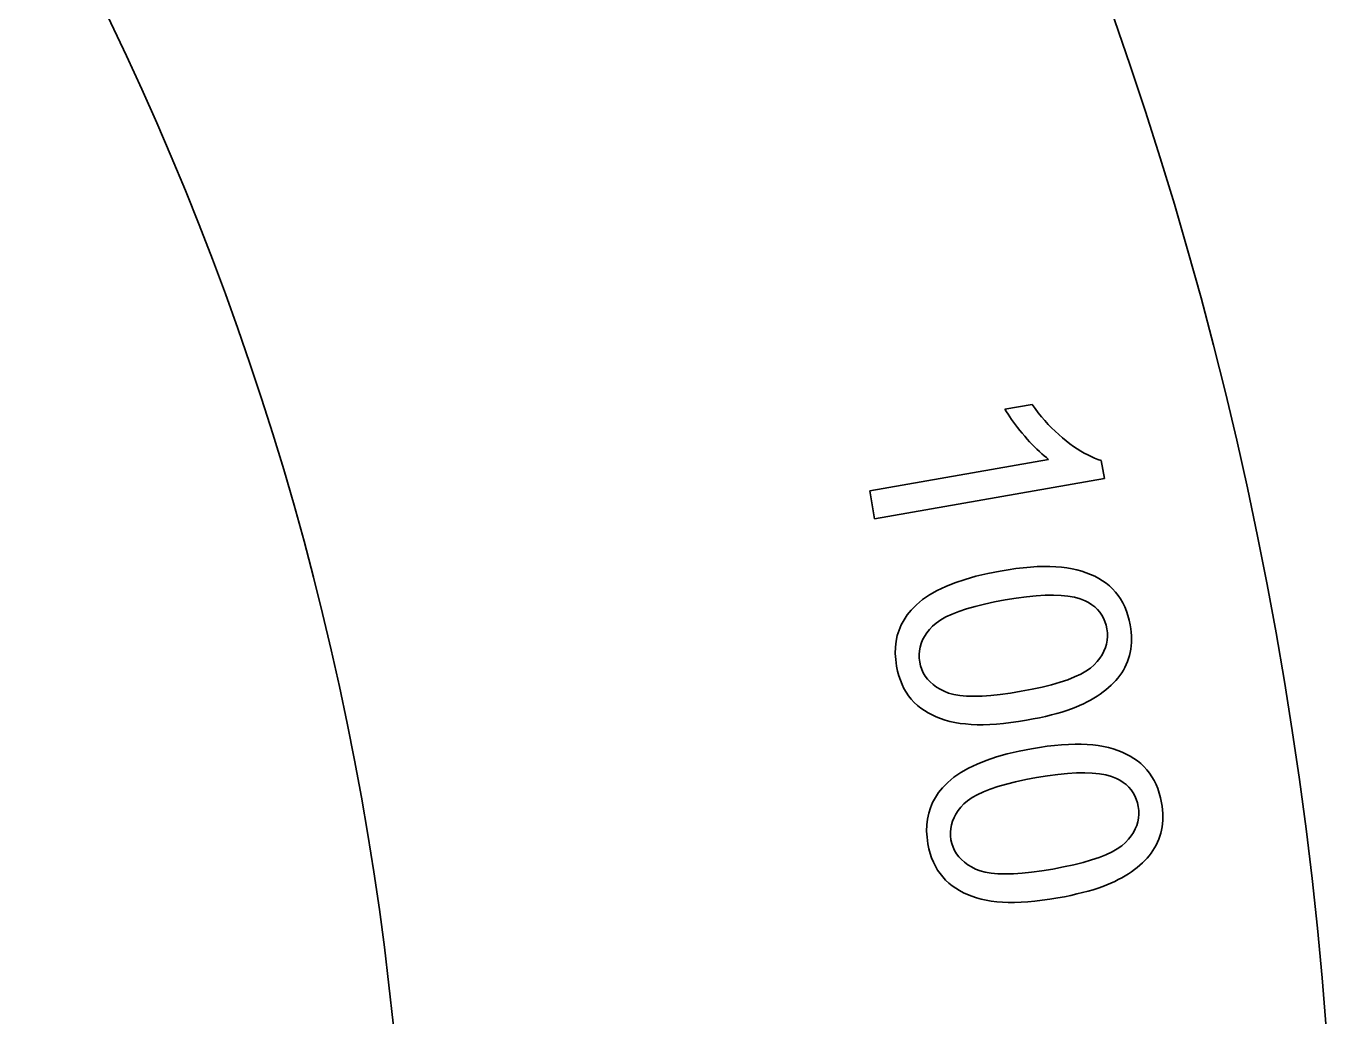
# Model space of a CAD drawing. Extents: x 0 to 297, y 0 to 210.
# Drawn here: x 251.29 to 265.4, y 101.89 to 112.55 of the extents above; entities that cross this region are included whole.
import ezdxf

# ---------------------------------------------------------------- set-up
doc = ezdxf.new("R2010")
doc.units = 0

msp = doc.modelspace()

# ---------------------------------------------------------------- linework, layer by layer
at = {"color": 7, "lineweight": 35, "ltscale": 0.007418}
msp.add_line((261.818, 108.431), (262.111, 108.483), dxfattribs=at)
at = {"color": 7, "lineweight": 35, "ltscale": 0.000776979}
msp.add_line((261.834, 108.404), (261.818, 108.431), dxfattribs=at)
at = {"color": 7, "lineweight": 35, "ltscale": 0.001415}
msp.add_line((262.111, 108.483), (262.144, 108.437), dxfattribs=at)
at = {"color": 7, "lineweight": 35, "ltscale": 0.001396}
msp.add_line((262.144, 108.437), (262.178, 108.392), dxfattribs=at)
at = {"color": 7, "lineweight": 35, "ltscale": 0.000803707}
msp.add_line((261.852, 108.377), (261.834, 108.404), dxfattribs=at)
at = {"color": 7, "lineweight": 35, "ltscale": 0.000830649}
msp.add_line((261.87, 108.349), (261.852, 108.377), dxfattribs=at)
at = {"color": 7, "lineweight": 35, "ltscale": 0.000857814}
msp.add_line((261.889, 108.321), (261.87, 108.349), dxfattribs=at)
at = {"color": 7, "lineweight": 35, "ltscale": 0.000885505}
msp.add_line((261.91, 108.292), (261.889, 108.321), dxfattribs=at)
at = {"color": 7, "lineweight": 35, "ltscale": 0.000914162}
msp.add_line((261.932, 108.263), (261.91, 108.292), dxfattribs=at)
at = {"color": 7, "lineweight": 35, "ltscale": 0.00138}
msp.add_line((262.178, 108.392), (262.213, 108.35), dxfattribs=at)
at = {"color": 7, "lineweight": 35, "ltscale": 0.001364}
msp.add_line((262.213, 108.35), (262.248, 108.308), dxfattribs=at)
at = {"color": 7, "lineweight": 35, "ltscale": 0.00135}
msp.add_line((262.248, 108.308), (262.284, 108.268), dxfattribs=at)
at = {"color": 7, "lineweight": 35, "ltscale": 0.001337}
msp.add_line((262.284, 108.268), (262.321, 108.23), dxfattribs=at)
at = {"color": 7, "lineweight": 35, "ltscale": 0.000942451}
msp.add_line((261.955, 108.233), (261.932, 108.263), dxfattribs=at)
at = {"color": 7, "lineweight": 35, "ltscale": 0.000971146}
msp.add_line((261.979, 108.203), (261.955, 108.233), dxfattribs=at)
at = {"color": 7, "lineweight": 35, "ltscale": 0.000999405}
msp.add_line((262.004, 108.172), (261.979, 108.203), dxfattribs=at)
at = {"color": 7, "lineweight": 35, "ltscale": 0.001029}
for p, q in [((262.031, 108.14), (262.004, 108.172)), ((262.058, 108.109), (262.031, 108.14))]:
    msp.add_line(p, q, dxfattribs=at)
at = {"color": 7, "lineweight": 35, "ltscale": 0.001325}
for p, q in [((262.321, 108.23), (262.359, 108.193)), ((262.594, 106.701), (262.646, 106.687))]:
    msp.add_line(p, q, dxfattribs=at)
at = {"color": 7, "lineweight": 35, "ltscale": 0.001314}
for p, q in [((262.359, 108.193), (262.398, 108.157)), ((261.079, 106.128), (261.04, 106.094)), ((261.417, 104.216), (261.377, 104.181))]:
    msp.add_line(p, q, dxfattribs=at)
at = {"color": 7, "lineweight": 35, "ltscale": 0.001304}
msp.add_line((262.398, 108.157), (262.437, 108.123), dxfattribs=at)
at = {"color": 7, "lineweight": 35, "ltscale": 0.001296}
msp.add_line((262.437, 108.123), (262.478, 108.09), dxfattribs=at)
at = {"color": 7, "lineweight": 35, "ltscale": 0.000999295}
msp.add_line((262.084, 108.08), (262.058, 108.109), dxfattribs=at)
at = {"color": 7, "lineweight": 35, "ltscale": 0.000969762}
msp.add_line((262.111, 108.051), (262.084, 108.08), dxfattribs=at)
at = {"color": 7, "lineweight": 35, "ltscale": 0.000941625}
msp.add_line((262.137, 108.024), (262.111, 108.051), dxfattribs=at)
at = {"color": 7, "lineweight": 35, "ltscale": 0.000912689}
msp.add_line((262.163, 107.999), (262.137, 108.024), dxfattribs=at)
at = {"color": 7, "lineweight": 35, "ltscale": 0.000884864}
msp.add_line((262.189, 107.974), (262.163, 107.999), dxfattribs=at)
at = {"color": 7, "lineweight": 35, "ltscale": 0.00127}
msp.add_line((262.478, 108.09), (262.518, 108.059), dxfattribs=at)
at = {"color": 7, "lineweight": 35, "ltscale": 0.001225}
msp.add_line((262.518, 108.059), (262.558, 108.031), dxfattribs=at)
at = {"color": 7, "lineweight": 35, "ltscale": 0.001181}
msp.add_line((262.558, 108.031), (262.597, 108.004), dxfattribs=at)
at = {"color": 7, "lineweight": 35, "ltscale": 0.00114}
msp.add_line((262.597, 108.004), (262.635, 107.98), dxfattribs=at)
at = {"color": 7, "lineweight": 35, "ltscale": 0.0489}
msp.add_line((260.363, 107.551), (262.289, 107.891), dxfattribs=at)
at = {"color": 7, "lineweight": 35, "ltscale": 0.000857509}
msp.add_line((262.214, 107.951), (262.189, 107.974), dxfattribs=at)
at = {"color": 7, "lineweight": 35, "ltscale": 0.00083009}
msp.add_line((262.24, 107.93), (262.214, 107.951), dxfattribs=at)
at = {"color": 7, "lineweight": 35, "ltscale": 0.000804514}
msp.add_line((262.265, 107.91), (262.24, 107.93), dxfattribs=at)
at = {"color": 7, "lineweight": 35, "ltscale": 0.000778176}
msp.add_line((262.289, 107.891), (262.265, 107.91), dxfattribs=at)
at = {"color": 7, "lineweight": 35, "ltscale": 0.001099}
msp.add_line((262.635, 107.98), (262.673, 107.958), dxfattribs=at)
at = {"color": 7, "lineweight": 35, "ltscale": 0.001059}
msp.add_line((262.673, 107.958), (262.711, 107.938), dxfattribs=at)
at = {"color": 7, "lineweight": 35, "ltscale": 0.001022}
for p, q in [((262.711, 107.938), (262.747, 107.92)), ((262.9, 105.864), (262.912, 105.903)), ((263.237, 103.951), (263.249, 103.99))]:
    msp.add_line(p, q, dxfattribs=at)
at = {"color": 7, "lineweight": 35, "ltscale": 0.00098456}
msp.add_line((262.747, 107.92), (262.784, 107.904), dxfattribs=at)
at = {"color": 7, "lineweight": 35, "ltscale": 0.000950886}
msp.add_line((262.784, 107.904), (262.819, 107.891), dxfattribs=at)
at = {"color": 7, "lineweight": 35, "ltscale": 0.000918418}
msp.add_line((262.819, 107.891), (262.854, 107.879), dxfattribs=at)
at = {"color": 7, "lineweight": 35, "ltscale": 0.004945}
msp.add_line((262.854, 107.879), (262.889, 107.685), dxfattribs=at)
at = {"color": 7, "lineweight": 35, "ltscale": 0.062756}
msp.add_line((262.889, 107.685), (260.416, 107.249), dxfattribs=at)
at = {"color": 7, "lineweight": 35, "ltscale": 0.007674}
msp.add_line((260.416, 107.249), (260.363, 107.551), dxfattribs=at)
at = {"color": 7, "lineweight": 35, "ltscale": 0.002088}
for p, q in [((261.853, 106.703), (261.936, 106.715)), ((262.19, 104.79), (262.273, 104.802))]:
    msp.add_line(p, q, dxfattribs=at)
at = {"color": 7, "lineweight": 35, "ltscale": 0.002004}
for p, q in [((261.936, 106.715), (262.015, 106.724)), ((262.273, 104.802), (262.353, 104.811))]:
    msp.add_line(p, q, dxfattribs=at)
at = {"color": 7, "lineweight": 35, "ltscale": 0.001921}
for p, q in [((262.015, 106.724), (262.092, 106.731)), ((262.353, 104.811), (262.429, 104.818))]:
    msp.add_line(p, q, dxfattribs=at)
at = {"color": 7, "lineweight": 35, "ltscale": 0.001839}
msp.add_line((262.092, 106.731), (262.165, 106.736), dxfattribs=at)
at = {"color": 7, "lineweight": 35, "ltscale": 0.001759}
for p, q in [((262.165, 106.736), (262.236, 106.738)), ((262.502, 104.823), (262.573, 104.825))]:
    msp.add_line(p, q, dxfattribs=at)
at = {"color": 7, "lineweight": 35, "ltscale": 0.001681}
for p, q in [((262.236, 106.738), (262.303, 106.738)), ((262.573, 104.825), (262.64, 104.825))]:
    msp.add_line(p, q, dxfattribs=at)
at = {"color": 7, "lineweight": 35, "ltscale": 0.001604}
msp.add_line((262.303, 106.738), (262.367, 106.735), dxfattribs=at)
at = {"color": 7, "lineweight": 35, "ltscale": 0.001532}
msp.add_line((262.367, 106.735), (262.428, 106.73), dxfattribs=at)
at = {"color": 7, "lineweight": 35, "ltscale": 0.001461}
for p, q in [((262.428, 106.73), (262.486, 106.723)), ((262.691, 105.61), (262.739, 105.643)), ((262.765, 104.817), (262.823, 104.81)), ((263.028, 103.697), (263.076, 103.731))]:
    msp.add_line(p, q, dxfattribs=at)
at = {"color": 7, "lineweight": 35, "ltscale": 0.001404}
for p, q in [((262.486, 106.723), (262.541, 106.713)), ((261.335, 105.049), (261.28, 105.058)), ((261.672, 103.136), (261.617, 103.145))]:
    msp.add_line(p, q, dxfattribs=at)
at = {"color": 7, "lineweight": 35, "ltscale": 0.001363}
for p, q in [((262.541, 106.713), (262.594, 106.701)), ((262.879, 104.8), (262.932, 104.788))]:
    msp.add_line(p, q, dxfattribs=at)
at = {"color": 7, "lineweight": 35, "ltscale": 0.002868}
for p, q in [((261.281, 106.563), (261.39, 106.599)), ((261.618, 104.65), (261.727, 104.687))]:
    msp.add_line(p, q, dxfattribs=at)
at = {"color": 7, "lineweight": 35, "ltscale": 0.003047}
for p, q in [((261.39, 106.599), (261.507, 106.633)), ((261.727, 104.687), (261.844, 104.72))]:
    msp.add_line(p, q, dxfattribs=at)
at = {"color": 7, "lineweight": 35, "ltscale": 0.003232}
for p, q in [((261.507, 106.633), (261.633, 106.662)), ((261.844, 104.72), (261.97, 104.75))]:
    msp.add_line(p, q, dxfattribs=at)
at = {"color": 7, "lineweight": 35, "ltscale": 0.003424}
for p, q in [((261.633, 106.662), (261.767, 106.689)), ((261.97, 104.75), (262.104, 104.776))]:
    msp.add_line(p, q, dxfattribs=at)
at = {"color": 7, "lineweight": 35, "ltscale": 0.002174}
for p, q in [((261.767, 106.689), (261.853, 106.703)), ((261.485, 105.34), (261.572, 105.343)), ((262.104, 104.776), (262.19, 104.79)), ((261.823, 103.428), (261.91, 103.43))]:
    msp.add_line(p, q, dxfattribs=at)
at = {"color": 7, "lineweight": 35, "ltscale": 0.001288}
for p, q in [((262.646, 106.687), (262.694, 106.671)), ((262.983, 104.774), (263.032, 104.758))]:
    msp.add_line(p, q, dxfattribs=at)
at = {"color": 7, "lineweight": 35, "ltscale": 0.001258}
for p, q in [((262.694, 106.671), (262.741, 106.653)), ((261.126, 105.1), (261.08, 105.118)), ((263.032, 104.758), (263.079, 104.74)), ((261.464, 103.187), (261.417, 103.205))]:
    msp.add_line(p, q, dxfattribs=at)
at = {"color": 7, "lineweight": 35, "ltscale": 0.00123}
for p, q in [((262.741, 106.653), (262.786, 106.632)), ((263.079, 104.74), (263.123, 104.719))]:
    msp.add_line(p, q, dxfattribs=at)
at = {"color": 7, "lineweight": 35, "ltscale": 0.001207}
for p, q in [((262.786, 106.632), (262.829, 106.609)), ((260.732, 105.424), (260.711, 105.467)), ((263.123, 104.719), (263.166, 104.696))]:
    msp.add_line(p, q, dxfattribs=at)
at = {"color": 7, "lineweight": 35, "ltscale": 0.001187}
for p, q in [((262.829, 106.609), (262.869, 106.584)), ((263.166, 104.696), (263.206, 104.672))]:
    msp.add_line(p, q, dxfattribs=at)
at = {"color": 7, "lineweight": 35, "ltscale": 0.001173}
for p, q in [((262.869, 106.584), (262.907, 106.557)), ((263.206, 104.672), (263.245, 104.644))]:
    msp.add_line(p, q, dxfattribs=at)
at = {"color": 7, "lineweight": 35, "ltscale": 0.002251}
msp.add_line((260.932, 106.381), (261.006, 106.431), dxfattribs=at)
at = {"color": 7, "lineweight": 35, "ltscale": 0.002386}
for p, q in [((261.006, 106.431), (261.089, 106.479)), ((261.344, 104.519), (261.427, 104.566))]:
    msp.add_line(p, q, dxfattribs=at)
at = {"color": 7, "lineweight": 35, "ltscale": 0.002536}
for p, q in [((261.089, 106.479), (261.181, 106.522)), ((261.427, 104.566), (261.518, 104.61))]:
    msp.add_line(p, q, dxfattribs=at)
at = {"color": 7, "lineweight": 35, "ltscale": 0.002697}
for p, q in [((261.181, 106.522), (261.281, 106.563)), ((261.518, 104.61), (261.618, 104.65))]:
    msp.add_line(p, q, dxfattribs=at)
at = {"color": 7, "lineweight": 35, "ltscale": 0.002236}
for p, q in [((262.34, 106.429), (262.25, 106.428)), ((262.677, 104.516), (262.588, 104.515))]:
    msp.add_line(p, q, dxfattribs=at)
at = {"color": 7, "lineweight": 35, "ltscale": 0.00206}
for p, q in [((262.422, 106.426), (262.34, 106.429)), ((262.759, 104.513), (262.677, 104.516))]:
    msp.add_line(p, q, dxfattribs=at)
at = {"color": 7, "lineweight": 35, "ltscale": 0.001163}
for p, q in [((262.907, 106.557), (262.944, 106.528)), ((261.081, 105.44), (261.121, 105.416))]:
    msp.add_line(p, q, dxfattribs=at)
at = {"color": 7, "lineweight": 35, "ltscale": 0.001156}
for p, q in [((262.944, 106.528), (262.977, 106.497)), ((260.843, 105.274), (260.811, 105.308))]:
    msp.add_line(p, q, dxfattribs=at)
at = {"color": 7, "lineweight": 35, "ltscale": 0.001153}
for p, q in [((262.977, 106.497), (263.009, 106.463)), ((263.315, 104.584), (263.346, 104.55))]:
    msp.add_line(p, q, dxfattribs=at)
at = {"color": 7, "lineweight": 35, "ltscale": 0.001155}
for p, q in [((263.009, 106.463), (263.037, 106.427)), ((263.281, 104.615), (263.315, 104.584)), ((261.18, 103.361), (261.149, 103.395))]:
    msp.add_line(p, q, dxfattribs=at)
at = {"color": 7, "lineweight": 35, "ltscale": 0.002032}
for p, q in [((260.809, 106.269), (260.866, 106.326)), ((261.146, 104.356), (261.204, 104.414))]:
    msp.add_line(p, q, dxfattribs=at)
at = {"color": 7, "lineweight": 35, "ltscale": 0.002132}
for p, q in [((260.866, 106.326), (260.932, 106.381)), ((261.204, 104.414), (261.269, 104.468))]:
    msp.add_line(p, q, dxfattribs=at)
at = {"color": 7, "lineweight": 35, "ltscale": 0.00237}
msp.add_line((261.497, 106.307), (261.406, 106.281), dxfattribs=at)
at = {"color": 7, "lineweight": 35, "ltscale": 0.00257}
for p, q in [((261.597, 106.332), (261.497, 106.307)), ((261.934, 104.42), (261.834, 104.395))]:
    msp.add_line(p, q, dxfattribs=at)
at = {"color": 7, "lineweight": 35, "ltscale": 0.002772}
msp.add_line((261.705, 106.356), (261.597, 106.332), dxfattribs=at)
at = {"color": 7, "lineweight": 35, "ltscale": 0.002974}
for p, q in [((261.822, 106.378), (261.705, 106.356)), ((262.159, 104.465), (262.042, 104.443))]:
    msp.add_line(p, q, dxfattribs=at)
at = {"color": 7, "lineweight": 35, "ltscale": 0.002982}
for p, q in [((261.94, 106.397), (261.822, 106.378)), ((262.277, 104.484), (262.159, 104.465))]:
    msp.add_line(p, q, dxfattribs=at)
at = {"color": 7, "lineweight": 35, "ltscale": 0.002791}
for p, q in [((262.05, 106.412), (261.94, 106.397)), ((262.388, 104.499), (262.277, 104.484))]:
    msp.add_line(p, q, dxfattribs=at)
at = {"color": 7, "lineweight": 35, "ltscale": 0.002601}
for p, q in [((262.154, 106.422), (262.05, 106.412)), ((262.491, 104.509), (262.388, 104.499))]:
    msp.add_line(p, q, dxfattribs=at)
at = {"color": 7, "lineweight": 35, "ltscale": 0.002417}
for p, q in [((262.25, 106.428), (262.154, 106.422)), ((262.588, 104.515), (262.491, 104.509))]:
    msp.add_line(p, q, dxfattribs=at)
at = {"color": 7, "lineweight": 35, "ltscale": 0.001891}
for p, q in [((262.497, 106.418), (262.422, 106.426)), ((262.835, 104.505), (262.759, 104.513))]:
    msp.add_line(p, q, dxfattribs=at)
at = {"color": 7, "lineweight": 35, "ltscale": 0.001732}
for p, q in [((262.566, 106.406), (262.497, 106.418)), ((262.903, 104.493), (262.835, 104.505))]:
    msp.add_line(p, q, dxfattribs=at)
at = {"color": 7, "lineweight": 35, "ltscale": 0.001583}
msp.add_line((262.627, 106.389), (262.566, 106.406), dxfattribs=at)
at = {"color": 7, "lineweight": 35, "ltscale": 0.00145}
msp.add_line((262.681, 106.368), (262.627, 106.389), dxfattribs=at)
at = {"color": 7, "lineweight": 35, "ltscale": 0.001072}
for p, q in [((262.719, 106.349), (262.681, 106.368)), ((263.056, 104.436), (263.018, 104.455))]:
    msp.add_line(p, q, dxfattribs=at)
at = {"color": 7, "lineweight": 35, "ltscale": 0.00103}
for p, q in [((262.754, 106.326), (262.719, 106.349)), ((263.091, 104.414), (263.056, 104.436))]:
    msp.add_line(p, q, dxfattribs=at)
at = {"color": 7, "lineweight": 35, "ltscale": 0.000997193}
msp.add_line((262.785, 106.302), (262.754, 106.326), dxfattribs=at)
at = {"color": 7, "lineweight": 35, "ltscale": 0.000973657}
for p, q in [((262.814, 106.275), (262.785, 106.302)), ((263.151, 104.363), (263.123, 104.389))]:
    msp.add_line(p, q, dxfattribs=at)
at = {"color": 7, "lineweight": 35, "ltscale": 0.001164}
for p, q in [((263.037, 106.427), (263.064, 106.388)), ((263.245, 104.644), (263.281, 104.615)), ((263.375, 104.514), (263.401, 104.475))]:
    msp.add_line(p, q, dxfattribs=at)
at = {"color": 7, "lineweight": 35, "ltscale": 0.00118}
for p, q in [((263.064, 106.388), (263.087, 106.347)), ((263.401, 104.475), (263.424, 104.434))]:
    msp.add_line(p, q, dxfattribs=at)
at = {"color": 7, "lineweight": 35, "ltscale": 0.001201}
msp.add_line((263.087, 106.347), (263.108, 106.304), dxfattribs=at)
at = {"color": 7, "lineweight": 35, "ltscale": 0.001229}
for p, q in [((263.108, 106.304), (263.127, 106.258)), ((263.445, 104.391), (263.464, 104.346))]:
    msp.add_line(p, q, dxfattribs=at)
at = {"color": 7, "lineweight": 35, "ltscale": 0.001564}
for p, q in [((260.703, 106.11), (260.733, 106.165)), ((261.04, 104.197), (261.07, 104.252))]:
    msp.add_line(p, q, dxfattribs=at)
at = {"color": 7, "lineweight": 35, "ltscale": 0.001591}
for p, q in [((260.733, 106.165), (260.768, 106.218)), ((261.07, 104.252), (261.105, 104.305))]:
    msp.add_line(p, q, dxfattribs=at)
at = {"color": 7, "lineweight": 35, "ltscale": 0.001632}
for p, q in [((260.768, 106.218), (260.809, 106.269)), ((261.105, 104.305), (261.146, 104.356))]:
    msp.add_line(p, q, dxfattribs=at)
at = {"color": 7, "lineweight": 35, "ltscale": 0.001463}
for p, q in [((261.128, 106.162), (261.079, 106.128)), ((261.465, 104.249), (261.417, 104.216))]:
    msp.add_line(p, q, dxfattribs=at)
at = {"color": 7, "lineweight": 35, "ltscale": 0.001626}
for p, q in [((261.184, 106.194), (261.128, 106.162)), ((261.521, 104.281), (261.465, 104.249)), ((261.607, 103.447), (261.672, 103.436))]:
    msp.add_line(p, q, dxfattribs=at)
at = {"color": 7, "lineweight": 35, "ltscale": 0.001801}
for p, q in [((261.249, 106.224), (261.184, 106.194)), ((261.334, 105.349), (261.406, 105.343)), ((261.587, 104.311), (261.521, 104.281)), ((261.672, 103.436), (261.743, 103.43))]:
    msp.add_line(p, q, dxfattribs=at)
at = {"color": 7, "lineweight": 35, "ltscale": 0.001986}
for p, q in [((261.323, 106.253), (261.249, 106.224)), ((261.661, 104.341), (261.587, 104.311))]:
    msp.add_line(p, q, dxfattribs=at)
at = {"color": 7, "lineweight": 35, "ltscale": 0.002176}
for p, q in [((261.406, 106.281), (261.323, 106.253)), ((261.743, 104.368), (261.661, 104.341))]:
    msp.add_line(p, q, dxfattribs=at)
at = {"color": 7, "lineweight": 35, "ltscale": 0.00095866}
msp.add_line((262.839, 106.246), (262.814, 106.275), dxfattribs=at)
at = {"color": 7, "lineweight": 35, "ltscale": 0.000954975}
msp.add_line((262.861, 106.215), (262.839, 106.246), dxfattribs=at)
at = {"color": 7, "lineweight": 35, "ltscale": 0.000960508}
msp.add_line((262.879, 106.182), (262.861, 106.215), dxfattribs=at)
at = {"color": 7, "lineweight": 35, "ltscale": 0.000976444}
for p, q in [((262.895, 106.146), (262.879, 106.182)), ((263.232, 104.233), (263.216, 104.269))]:
    msp.add_line(p, q, dxfattribs=at)
at = {"color": 7, "lineweight": 35, "ltscale": 0.001261}
for p, q in [((263.127, 106.258), (263.143, 106.21)), ((263.464, 104.346), (263.48, 104.298))]:
    msp.add_line(p, q, dxfattribs=at)
at = {"color": 7, "lineweight": 35, "ltscale": 0.001299}
for p, q in [((263.143, 106.21), (263.156, 106.16)), ((263.48, 104.298), (263.493, 104.247))]:
    msp.add_line(p, q, dxfattribs=at)
at = {"color": 7, "lineweight": 35, "ltscale": 0.001342}
for p, q in [((263.156, 106.16), (263.167, 106.108)), ((263.493, 104.247), (263.504, 104.195))]:
    msp.add_line(p, q, dxfattribs=at)
at = {"color": 7, "lineweight": 35, "ltscale": 0.001554}
msp.add_line((260.66, 105.993), (260.679, 106.053), dxfattribs=at)
at = {"color": 7, "lineweight": 35, "ltscale": 0.001552}
for p, q in [((260.679, 106.053), (260.703, 106.11)), ((261.016, 104.14), (261.04, 104.197))]:
    msp.add_line(p, q, dxfattribs=at)
at = {"color": 7, "lineweight": 35, "ltscale": 0.00111}
for p, q in [((260.978, 106.022), (260.954, 105.985)), ((262.84, 105.75), (262.864, 105.788)), ((261.316, 104.109), (261.291, 104.072))]:
    msp.add_line(p, q, dxfattribs=at)
at = {"color": 7, "lineweight": 35, "ltscale": 0.001159}
for p, q in [((261.007, 106.058), (260.978, 106.022)), ((260.877, 105.242), (260.843, 105.274)), ((263.148, 103.801), (263.177, 103.838)), ((261.214, 103.33), (261.18, 103.361))]:
    msp.add_line(p, q, dxfattribs=at)
at = {"color": 7, "lineweight": 35, "ltscale": 0.001217}
for p, q in [((261.04, 106.094), (261.007, 106.058)), ((261.377, 104.181), (261.344, 104.145))]:
    msp.add_line(p, q, dxfattribs=at)
at = {"color": 7, "lineweight": 35, "ltscale": 0.001003}
for p, q in [((262.907, 106.107), (262.895, 106.146)), ((263.244, 104.195), (263.232, 104.233))]:
    msp.add_line(p, q, dxfattribs=at)
at = {"color": 7, "lineweight": 35, "ltscale": 0.001037}
for p, q in [((262.916, 106.067), (262.907, 106.107)), ((263.253, 104.154), (263.244, 104.195))]:
    msp.add_line(p, q, dxfattribs=at)
at = {"color": 7, "lineweight": 35, "ltscale": 0.001058}
for p, q in [((262.921, 106.025), (262.916, 106.067)), ((263.258, 104.112), (263.253, 104.154))]:
    msp.add_line(p, q, dxfattribs=at)
at = {"color": 7, "lineweight": 35, "ltscale": 0.001032}
msp.add_line((262.922, 105.984), (262.921, 106.025), dxfattribs=at)
at = {"color": 7, "lineweight": 35, "ltscale": 0.0009935}
for p, q in [((263.167, 106.108), (263.173, 106.068)), ((263.504, 104.195), (263.51, 104.156))]:
    msp.add_line(p, q, dxfattribs=at)
at = {"color": 7, "lineweight": 35, "ltscale": 0.00097099}
msp.add_line((263.173, 106.068), (263.177, 106.03), dxfattribs=at)
at = {"color": 7, "lineweight": 35, "ltscale": 0.000949926}
msp.add_line((263.177, 106.03), (263.18, 105.992), dxfattribs=at)
at = {"color": 7, "lineweight": 35, "ltscale": 0.001646}
for p, q in [((260.639, 105.802), (260.64, 105.868)), ((260.976, 103.89), (260.978, 103.955))]:
    msp.add_line(p, q, dxfattribs=at)
at = {"color": 7, "lineweight": 35, "ltscale": 0.001601}
msp.add_line((260.64, 105.868), (260.647, 105.932), dxfattribs=at)
at = {"color": 7, "lineweight": 35, "ltscale": 0.001571}
msp.add_line((260.647, 105.932), (260.66, 105.993), dxfattribs=at)
at = {"color": 7, "lineweight": 35, "ltscale": 0.001005}
for p, q in [((260.906, 105.87), (260.898, 105.83)), ((261.243, 103.957), (261.235, 103.918)), ((261.277, 103.68), (261.298, 103.645))]:
    msp.add_line(p, q, dxfattribs=at)
at = {"color": 7, "lineweight": 35, "ltscale": 0.001016}
for p, q in [((260.917, 105.909), (260.906, 105.87)), ((260.961, 105.558), (260.985, 105.525)), ((261.298, 103.645), (261.323, 103.613))]:
    msp.add_line(p, q, dxfattribs=at)
at = {"color": 7, "lineweight": 35, "ltscale": 0.001036}
for p, q in [((260.933, 105.947), (260.917, 105.909)), ((261.271, 104.034), (261.255, 103.996))]:
    msp.add_line(p, q, dxfattribs=at)
at = {"color": 7, "lineweight": 35, "ltscale": 0.001068}
msp.add_line((260.954, 105.985), (260.933, 105.947), dxfattribs=at)
at = {"color": 7, "lineweight": 35, "ltscale": 0.001015}
for p, q in [((262.912, 105.903), (262.919, 105.943)), ((263.249, 103.99), (263.256, 104.03)), ((261.255, 103.996), (261.243, 103.957))]:
    msp.add_line(p, q, dxfattribs=at)
at = {"color": 7, "lineweight": 35, "ltscale": 0.001018}
for p, q in [((262.919, 105.943), (262.922, 105.984)), ((263.256, 104.03), (263.26, 104.071)), ((261.232, 103.877), (261.233, 103.837)), ((261.248, 103.755), (261.261, 103.716))]:
    msp.add_line(p, q, dxfattribs=at)
at = {"color": 7, "lineweight": 35, "ltscale": 0.000885562}
msp.add_line((263.177, 105.882), (263.172, 105.847), dxfattribs=at)
at = {"color": 7, "lineweight": 35, "ltscale": 0.000898451}
msp.add_line((263.179, 105.918), (263.177, 105.882), dxfattribs=at)
at = {"color": 7, "lineweight": 35, "ltscale": 0.000913374}
msp.add_line((263.18, 105.955), (263.179, 105.918), dxfattribs=at)
at = {"color": 7, "lineweight": 35, "ltscale": 0.000930061}
msp.add_line((263.18, 105.992), (263.18, 105.955), dxfattribs=at)
at = {"color": 7, "lineweight": 35, "ltscale": 0.001702}
for p, q in [((260.643, 105.735), (260.639, 105.802)), ((260.98, 103.822), (260.976, 103.89))]:
    msp.add_line(p, q, dxfattribs=at)
at = {"color": 7, "lineweight": 35, "ltscale": 0.001771}
msp.add_line((260.653, 105.664), (260.643, 105.735), dxfattribs=at)
at = {"color": 7, "lineweight": 35, "ltscale": 0.001006}
for p, q in [((260.898, 105.83), (260.895, 105.79)), ((260.923, 105.629), (260.94, 105.592)), ((260.94, 105.592), (260.961, 105.558)), ((261.235, 103.918), (261.232, 103.877))]:
    msp.add_line(p, q, dxfattribs=at)
at = {"color": 7, "lineweight": 35, "ltscale": 0.001019}
for p, q in [((260.895, 105.79), (260.896, 105.75)), ((260.91, 105.668), (260.923, 105.629)), ((262.81, 105.342), (262.776, 105.321)), ((263.148, 103.429), (263.113, 103.408))]:
    msp.add_line(p, q, dxfattribs=at)
at = {"color": 7, "lineweight": 35, "ltscale": 0.001042}
for p, q in [((260.896, 105.75), (260.901, 105.708)), ((262.884, 105.825), (262.9, 105.864)), ((263.221, 103.913), (263.237, 103.951)), ((261.233, 103.837), (261.238, 103.795)), ((261.238, 103.795), (261.248, 103.755))]:
    msp.add_line(p, q, dxfattribs=at)
at = {"color": 7, "lineweight": 35, "ltscale": 0.001158}
for p, q in [((262.811, 105.714), (262.84, 105.75)), ((260.811, 105.308), (260.782, 105.344)), ((261.149, 103.395), (261.12, 103.431))]:
    msp.add_line(p, q, dxfattribs=at)
at = {"color": 7, "lineweight": 35, "ltscale": 0.001071}
for p, q in [((262.864, 105.788), (262.884, 105.825)), ((261.013, 105.495), (261.046, 105.467)), ((263.201, 103.875), (263.221, 103.913)), ((261.351, 103.582), (261.383, 103.554))]:
    msp.add_line(p, q, dxfattribs=at)
at = {"color": 7, "lineweight": 35, "ltscale": 0.000856829}
msp.add_line((263.148, 105.746), (263.137, 105.714), dxfattribs=at)
at = {"color": 7, "lineweight": 35, "ltscale": 0.000861977}
msp.add_line((263.158, 105.779), (263.148, 105.746), dxfattribs=at)
at = {"color": 7, "lineweight": 35, "ltscale": 0.000867146}
msp.add_line((263.166, 105.813), (263.158, 105.779), dxfattribs=at)
at = {"color": 7, "lineweight": 35, "ltscale": 0.000875255}
for p, q in [((263.172, 105.847), (263.166, 105.813)), ((263.51, 103.934), (263.503, 103.9))]:
    msp.add_line(p, q, dxfattribs=at)
at = {"color": 7, "lineweight": 35, "ltscale": 0.001349}
for p, q in [((260.663, 105.611), (260.653, 105.664)), ((261.001, 103.699), (260.99, 103.752))]:
    msp.add_line(p, q, dxfattribs=at)
at = {"color": 7, "lineweight": 35, "ltscale": 0.001306}
msp.add_line((260.677, 105.561), (260.663, 105.611), dxfattribs=at)
at = {"color": 7, "lineweight": 35, "ltscale": 0.001041}
for p, q in [((260.901, 105.708), (260.91, 105.668)), ((262.776, 105.321), (262.74, 105.3)), ((263.113, 103.408), (263.077, 103.387))]:
    msp.add_line(p, q, dxfattribs=at)
at = {"color": 7, "lineweight": 35, "ltscale": 0.001625}
msp.add_line((262.634, 105.578), (262.691, 105.61), dxfattribs=at)
at = {"color": 7, "lineweight": 35, "ltscale": 0.001311}
for p, q in [((262.739, 105.643), (262.778, 105.678)), ((263.076, 103.731), (263.116, 103.765))]:
    msp.add_line(p, q, dxfattribs=at)
at = {"color": 7, "lineweight": 35, "ltscale": 0.001215}
for p, q in [((262.778, 105.678), (262.811, 105.714)), ((263.116, 103.765), (263.148, 103.801))]:
    msp.add_line(p, q, dxfattribs=at)
at = {"color": 7, "lineweight": 35, "ltscale": 0.000859229}
for p, q in [((263.075, 105.592), (263.055, 105.564)), ((263.412, 103.68), (263.393, 103.651))]:
    msp.add_line(p, q, dxfattribs=at)
at = {"color": 7, "lineweight": 35, "ltscale": 0.000854441}
msp.add_line((263.093, 105.621), (263.075, 105.592), dxfattribs=at)
at = {"color": 7, "lineweight": 35, "ltscale": 0.000851445}
msp.add_line((263.109, 105.651), (263.093, 105.621), dxfattribs=at)
at = {"color": 7, "lineweight": 35, "ltscale": 0.000850924}
msp.add_line((263.124, 105.682), (263.109, 105.651), dxfattribs=at)
at = {"color": 7, "lineweight": 35, "ltscale": 0.000853554}
msp.add_line((263.137, 105.714), (263.124, 105.682), dxfattribs=at)
at = {"color": 7, "lineweight": 35, "ltscale": 0.001269}
msp.add_line((260.693, 105.513), (260.677, 105.561), dxfattribs=at)
at = {"color": 7, "lineweight": 35, "ltscale": 0.001234}
for p, q in [((260.711, 105.467), (260.693, 105.513)), ((262.58, 105.223), (262.534, 105.205)), ((261.049, 103.554), (261.03, 103.6)), ((262.917, 103.31), (262.871, 103.292))]:
    msp.add_line(p, q, dxfattribs=at)
at = {"color": 7, "lineweight": 35, "ltscale": 0.001038}
for p, q in [((260.985, 105.525), (261.013, 105.495)), ((261.323, 103.613), (261.351, 103.582))]:
    msp.add_line(p, q, dxfattribs=at)
at = {"color": 7, "lineweight": 35, "ltscale": 0.001112}
for p, q in [((261.046, 105.467), (261.081, 105.44)), ((261.383, 103.554), (261.419, 103.527))]:
    msp.add_line(p, q, dxfattribs=at)
at = {"color": 7, "lineweight": 35, "ltscale": 0.002575}
for p, q in [((262.221, 105.439), (262.321, 105.464)), ((262.559, 103.527), (262.659, 103.552))]:
    msp.add_line(p, q, dxfattribs=at)
at = {"color": 7, "lineweight": 35, "ltscale": 0.002374}
msp.add_line((262.321, 105.464), (262.413, 105.491), dxfattribs=at)
at = {"color": 7, "lineweight": 35, "ltscale": 0.002179}
for p, q in [((262.413, 105.491), (262.495, 105.519)), ((262.75, 103.578), (262.832, 103.606))]:
    msp.add_line(p, q, dxfattribs=at)
at = {"color": 7, "lineweight": 35, "ltscale": 0.001987}
for p, q in [((262.495, 105.519), (262.569, 105.548)), ((262.832, 103.606), (262.906, 103.635))]:
    msp.add_line(p, q, dxfattribs=at)
at = {"color": 7, "lineweight": 35, "ltscale": 0.001802}
for p, q in [((262.569, 105.548), (262.634, 105.578)), ((262.906, 103.635), (262.972, 103.665))]:
    msp.add_line(p, q, dxfattribs=at)
at = {"color": 7, "lineweight": 35, "ltscale": 0.000917312}
msp.add_line((262.962, 105.459), (262.934, 105.434), dxfattribs=at)
at = {"color": 7, "lineweight": 35, "ltscale": 0.000901955}
msp.add_line((262.987, 105.484), (262.962, 105.459), dxfattribs=at)
at = {"color": 7, "lineweight": 35, "ltscale": 0.000888395}
msp.add_line((263.012, 105.51), (262.987, 105.484), dxfattribs=at)
at = {"color": 7, "lineweight": 35, "ltscale": 0.000876012}
msp.add_line((263.034, 105.536), (263.012, 105.51), dxfattribs=at)
at = {"color": 7, "lineweight": 35, "ltscale": 0.000867342}
for p, q in [((263.055, 105.564), (263.034, 105.536)), ((263.393, 103.651), (263.372, 103.624))]:
    msp.add_line(p, q, dxfattribs=at)
at = {"color": 7, "lineweight": 35, "ltscale": 0.001184}
for p, q in [((260.756, 105.383), (260.732, 105.424)), ((261.093, 103.47), (261.07, 103.511))]:
    msp.add_line(p, q, dxfattribs=at)
at = {"color": 7, "lineweight": 35, "ltscale": 0.001168}
msp.add_line((260.782, 105.344), (260.756, 105.383), dxfattribs=at)
at = {"color": 7, "lineweight": 35, "ltscale": 0.00122}
for p, q in [((261.121, 105.416), (261.164, 105.394)), ((261.458, 103.503), (261.502, 103.481))]:
    msp.add_line(p, q, dxfattribs=at)
at = {"color": 7, "lineweight": 35, "ltscale": 0.001317}
for p, q in [((261.164, 105.394), (261.213, 105.374)), ((261.502, 103.481), (261.551, 103.462))]:
    msp.add_line(p, q, dxfattribs=at)
at = {"color": 7, "lineweight": 35, "ltscale": 0.001465}
msp.add_line((261.213, 105.374), (261.27, 105.36), dxfattribs=at)
at = {"color": 7, "lineweight": 35, "ltscale": 0.001627}
msp.add_line((261.27, 105.36), (261.334, 105.349), dxfattribs=at)
at = {"color": 7, "lineweight": 35, "ltscale": 0.001984}
for p, q in [((261.406, 105.343), (261.485, 105.34)), ((261.743, 103.43), (261.823, 103.428))]:
    msp.add_line(p, q, dxfattribs=at)
at = {"color": 7, "lineweight": 35, "ltscale": 0.002367}
for p, q in [((261.572, 105.343), (261.667, 105.349)), ((261.91, 103.43), (262.004, 103.436))]:
    msp.add_line(p, q, dxfattribs=at)
at = {"color": 7, "lineweight": 35, "ltscale": 0.002564}
for p, q in [((261.667, 105.349), (261.769, 105.36)), ((262.004, 103.436), (262.106, 103.447))]:
    msp.add_line(p, q, dxfattribs=at)
at = {"color": 7, "lineweight": 35, "ltscale": 0.002764}
msp.add_line((261.769, 105.36), (261.878, 105.375), dxfattribs=at)
at = {"color": 7, "lineweight": 35, "ltscale": 0.002967}
for p, q in [((261.878, 105.375), (261.995, 105.394)), ((262.216, 103.462), (262.333, 103.481))]:
    msp.add_line(p, q, dxfattribs=at)
at = {"color": 7, "lineweight": 35, "ltscale": 0.002984}
msp.add_line((261.995, 105.394), (262.113, 105.416), dxfattribs=at)
at = {"color": 7, "lineweight": 35, "ltscale": 0.002777}
msp.add_line((262.113, 105.416), (262.221, 105.439), dxfattribs=at)
at = {"color": 7, "lineweight": 35, "ltscale": 0.001067}
for p, q in [((262.74, 105.3), (262.702, 105.28)), ((263.077, 103.387), (263.039, 103.367))]:
    msp.add_line(p, q, dxfattribs=at)
at = {"color": 7, "lineweight": 35, "ltscale": 0.000996643}
msp.add_line((262.843, 105.364), (262.81, 105.342), dxfattribs=at)
at = {"color": 7, "lineweight": 35, "ltscale": 0.000974591}
msp.add_line((262.875, 105.387), (262.843, 105.364), dxfattribs=at)
at = {"color": 7, "lineweight": 35, "ltscale": 0.000953627}
msp.add_line((262.905, 105.41), (262.875, 105.387), dxfattribs=at)
at = {"color": 7, "lineweight": 35, "ltscale": 0.000935599}
msp.add_line((262.934, 105.434), (262.905, 105.41), dxfattribs=at)
at = {"color": 7, "lineweight": 35, "ltscale": 0.001166}
for p, q in [((260.913, 105.213), (260.877, 105.242)), ((261.25, 103.3), (261.214, 103.33))]:
    msp.add_line(p, q, dxfattribs=at)
at = {"color": 7, "lineweight": 35, "ltscale": 0.001175}
for p, q in [((260.952, 105.186), (260.913, 105.213)), ((261.289, 103.273), (261.25, 103.3))]:
    msp.add_line(p, q, dxfattribs=at)
at = {"color": 7, "lineweight": 35, "ltscale": 0.00119}
msp.add_line((260.992, 105.161), (260.952, 105.186), dxfattribs=at)
at = {"color": 7, "lineweight": 35, "ltscale": 0.001208}
for p, q in [((261.035, 105.139), (260.992, 105.161)), ((261.372, 103.226), (261.329, 103.249))]:
    msp.add_line(p, q, dxfattribs=at)
at = {"color": 7, "lineweight": 35, "ltscale": 0.001448}
msp.add_line((262.432, 105.171), (262.376, 105.155), dxfattribs=at)
at = {"color": 7, "lineweight": 35, "ltscale": 0.001374}
msp.add_line((262.484, 105.188), (262.432, 105.171), dxfattribs=at)
at = {"color": 7, "lineweight": 35, "ltscale": 0.001303}
for p, q in [((262.534, 105.205), (262.484, 105.188)), ((262.871, 103.292), (262.822, 103.275))]:
    msp.add_line(p, q, dxfattribs=at)
at = {"color": 7, "lineweight": 35, "ltscale": 0.001165}
for p, q in [((262.622, 105.241), (262.58, 105.223)), ((262.96, 103.328), (262.917, 103.31))]:
    msp.add_line(p, q, dxfattribs=at)
at = {"color": 7, "lineweight": 35, "ltscale": 0.001118}
msp.add_line((262.663, 105.26), (262.622, 105.241), dxfattribs=at)
at = {"color": 7, "lineweight": 35, "ltscale": 0.001092}
for p, q in [((262.702, 105.28), (262.663, 105.26)), ((263.039, 103.367), (263, 103.347))]:
    msp.add_line(p, q, dxfattribs=at)
at = {"color": 7, "lineweight": 35, "ltscale": 0.001231}
for p, q in [((261.08, 105.118), (261.035, 105.139)), ((261.417, 103.205), (261.372, 103.226))]:
    msp.add_line(p, q, dxfattribs=at)
at = {"color": 7, "lineweight": 35, "ltscale": 0.00129}
for p, q in [((261.175, 105.084), (261.126, 105.1)), ((261.513, 103.171), (261.464, 103.187))]:
    msp.add_line(p, q, dxfattribs=at)
at = {"color": 7, "lineweight": 35, "ltscale": 0.001324}
for p, q in [((261.227, 105.07), (261.175, 105.084)), ((262.932, 104.788), (262.983, 104.774))]:
    msp.add_line(p, q, dxfattribs=at)
at = {"color": 7, "lineweight": 35, "ltscale": 0.001362}
for p, q in [((261.28, 105.058), (261.227, 105.07)), ((261.617, 103.145), (261.564, 103.157))]:
    msp.add_line(p, q, dxfattribs=at)
at = {"color": 7, "lineweight": 35, "ltscale": 0.001458}
msp.add_line((261.393, 105.042), (261.335, 105.049), dxfattribs=at)
at = {"color": 7, "lineweight": 35, "ltscale": 0.001528}
for p, q in [((261.454, 105.037), (261.393, 105.042)), ((261.791, 103.124), (261.73, 103.129))]:
    msp.add_line(p, q, dxfattribs=at)
at = {"color": 7, "lineweight": 35, "ltscale": 0.0016}
for p, q in [((261.518, 105.034), (261.454, 105.037)), ((261.855, 103.121), (261.791, 103.124))]:
    msp.add_line(p, q, dxfattribs=at)
at = {"color": 7, "lineweight": 35, "ltscale": 0.001674}
for p, q in [((261.585, 105.034), (261.518, 105.034)), ((261.922, 103.121), (261.855, 103.121))]:
    msp.add_line(p, q, dxfattribs=at)
at = {"color": 7, "lineweight": 35, "ltscale": 0.001751}
for p, q in [((261.655, 105.036), (261.585, 105.034)), ((261.992, 103.123), (261.922, 103.121))]:
    msp.add_line(p, q, dxfattribs=at)
at = {"color": 7, "lineweight": 35, "ltscale": 0.001829}
for p, q in [((261.728, 105.041), (261.655, 105.036)), ((262.065, 103.128), (261.992, 103.123))]:
    msp.add_line(p, q, dxfattribs=at)
at = {"color": 7, "lineweight": 35, "ltscale": 0.001909}
for p, q in [((261.804, 105.048), (261.728, 105.041)), ((262.141, 103.135), (262.065, 103.128))]:
    msp.add_line(p, q, dxfattribs=at)
at = {"color": 7, "lineweight": 35, "ltscale": 0.001991}
for p, q in [((261.883, 105.057), (261.804, 105.048)), ((262.22, 103.144), (262.141, 103.135))]:
    msp.add_line(p, q, dxfattribs=at)
at = {"color": 7, "lineweight": 35, "ltscale": 0.002073}
msp.add_line((261.965, 105.069), (261.883, 105.057), dxfattribs=at)
at = {"color": 7, "lineweight": 35, "ltscale": 0.002158}
for p, q in [((262.05, 105.083), (261.965, 105.069)), ((262.388, 103.17), (262.302, 103.156))]:
    msp.add_line(p, q, dxfattribs=at)
at = {"color": 7, "lineweight": 35, "ltscale": 0.001821}
for p, q in [((262.122, 105.096), (262.05, 105.083)), ((262.459, 103.183), (262.388, 103.17))]:
    msp.add_line(p, q, dxfattribs=at)
at = {"color": 7, "lineweight": 35, "ltscale": 0.001745}
for p, q in [((262.19, 105.11), (262.122, 105.096)), ((262.528, 103.197), (262.459, 103.183))]:
    msp.add_line(p, q, dxfattribs=at)
at = {"color": 7, "lineweight": 35, "ltscale": 0.00167}
msp.add_line((262.256, 105.124), (262.19, 105.11), dxfattribs=at)
at = {"color": 7, "lineweight": 35, "ltscale": 0.001594}
msp.add_line((262.318, 105.139), (262.256, 105.124), dxfattribs=at)
at = {"color": 7, "lineweight": 35, "ltscale": 0.001521}
for p, q in [((262.376, 105.155), (262.318, 105.139)), ((262.714, 103.242), (262.655, 103.227))]:
    msp.add_line(p, q, dxfattribs=at)
at = {"color": 7, "lineweight": 35, "ltscale": 0.001838}
msp.add_line((262.429, 104.818), (262.502, 104.823), dxfattribs=at)
at = {"color": 7, "lineweight": 35, "ltscale": 0.001605}
msp.add_line((262.64, 104.825), (262.704, 104.822), dxfattribs=at)
at = {"color": 7, "lineweight": 35, "ltscale": 0.001531}
msp.add_line((262.704, 104.822), (262.765, 104.817), dxfattribs=at)
at = {"color": 7, "lineweight": 35, "ltscale": 0.001405}
msp.add_line((262.823, 104.81), (262.879, 104.8), dxfattribs=at)
at = {"color": 7, "lineweight": 35, "ltscale": 0.00225}
msp.add_line((261.269, 104.468), (261.344, 104.519), dxfattribs=at)
at = {"color": 7, "lineweight": 35, "ltscale": 0.001584}
msp.add_line((262.964, 104.477), (262.903, 104.493), dxfattribs=at)
at = {"color": 7, "lineweight": 35, "ltscale": 0.001451}
msp.add_line((263.018, 104.455), (262.964, 104.477), dxfattribs=at)
at = {"color": 7, "lineweight": 35, "ltscale": 0.001154}
msp.add_line((263.346, 104.55), (263.375, 104.514), dxfattribs=at)
at = {"color": 7, "lineweight": 35, "ltscale": 0.002371}
msp.add_line((261.834, 104.395), (261.743, 104.368), dxfattribs=at)
at = {"color": 7, "lineweight": 35, "ltscale": 0.002771}
msp.add_line((262.042, 104.443), (261.934, 104.42), dxfattribs=at)
at = {"color": 7, "lineweight": 35, "ltscale": 0.000997331}
msp.add_line((263.123, 104.389), (263.091, 104.414), dxfattribs=at)
at = {"color": 7, "lineweight": 35, "ltscale": 0.000958737}
msp.add_line((263.176, 104.334), (263.151, 104.363), dxfattribs=at)
at = {"color": 7, "lineweight": 35, "ltscale": 0.000954506}
msp.add_line((263.198, 104.302), (263.176, 104.334), dxfattribs=at)
at = {"color": 7, "lineweight": 35, "ltscale": 0.001202}
msp.add_line((263.424, 104.434), (263.445, 104.391), dxfattribs=at)
at = {"color": 7, "lineweight": 35, "ltscale": 0.000960341}
msp.add_line((263.216, 104.269), (263.198, 104.302), dxfattribs=at)
at = {"color": 7, "lineweight": 35, "ltscale": 0.00157}
msp.add_line((260.985, 104.019), (260.998, 104.081), dxfattribs=at)
at = {"color": 7, "lineweight": 35, "ltscale": 0.001555}
msp.add_line((260.998, 104.081), (261.016, 104.14), dxfattribs=at)
at = {"color": 7, "lineweight": 35, "ltscale": 0.001069}
msp.add_line((261.291, 104.072), (261.271, 104.034), dxfattribs=at)
at = {"color": 7, "lineweight": 35, "ltscale": 0.00116}
msp.add_line((261.344, 104.145), (261.316, 104.109), dxfattribs=at)
at = {"color": 7, "lineweight": 35, "ltscale": 0.001033}
msp.add_line((263.26, 104.071), (263.258, 104.112), dxfattribs=at)
at = {"color": 7, "lineweight": 35, "ltscale": 0.000971559}
msp.add_line((263.51, 104.156), (263.514, 104.117), dxfattribs=at)
at = {"color": 7, "lineweight": 35, "ltscale": 0.000949165}
msp.add_line((263.514, 104.117), (263.517, 104.079), dxfattribs=at)
at = {"color": 7, "lineweight": 35, "ltscale": 0.000930823}
msp.add_line((263.517, 104.079), (263.518, 104.042), dxfattribs=at)
at = {"color": 7, "lineweight": 35, "ltscale": 0.000913354}
msp.add_line((263.518, 104.042), (263.517, 104.005), dxfattribs=at)
at = {"color": 7, "lineweight": 35, "ltscale": 0.001602}
msp.add_line((260.978, 103.955), (260.985, 104.019), dxfattribs=at)
at = {"color": 7, "lineweight": 35, "ltscale": 0.000867331}
msp.add_line((263.503, 103.9), (263.495, 103.866), dxfattribs=at)
at = {"color": 7, "lineweight": 35, "ltscale": 0.000885373}
msp.add_line((263.514, 103.969), (263.51, 103.934), dxfattribs=at)
at = {"color": 7, "lineweight": 35, "ltscale": 0.000897939}
msp.add_line((263.517, 104.005), (263.514, 103.969), dxfattribs=at)
at = {"color": 7, "lineweight": 35, "ltscale": 0.00177}
msp.add_line((260.99, 103.752), (260.98, 103.822), dxfattribs=at)
at = {"color": 7, "lineweight": 35, "ltscale": 0.001111}
msp.add_line((263.177, 103.838), (263.201, 103.875), dxfattribs=at)
at = {"color": 7, "lineweight": 35, "ltscale": 0.000851253}
msp.add_line((263.461, 103.769), (263.446, 103.739), dxfattribs=at)
at = {"color": 7, "lineweight": 35, "ltscale": 0.000853378}
msp.add_line((263.474, 103.801), (263.461, 103.769), dxfattribs=at)
at = {"color": 7, "lineweight": 35, "ltscale": 0.000857008}
msp.add_line((263.485, 103.833), (263.474, 103.801), dxfattribs=at)
at = {"color": 7, "lineweight": 35, "ltscale": 0.000861578}
msp.add_line((263.495, 103.866), (263.485, 103.833), dxfattribs=at)
at = {"color": 7, "lineweight": 35, "ltscale": 0.001307}
msp.add_line((261.014, 103.648), (261.001, 103.699), dxfattribs=at)
at = {"color": 7, "lineweight": 35, "ltscale": 0.001268}
msp.add_line((261.03, 103.6), (261.014, 103.648), dxfattribs=at)
at = {"color": 7, "lineweight": 35, "ltscale": 0.001007}
msp.add_line((261.261, 103.716), (261.277, 103.68), dxfattribs=at)
at = {"color": 7, "lineweight": 35, "ltscale": 0.001624}
msp.add_line((262.972, 103.665), (263.028, 103.697), dxfattribs=at)
at = {"color": 7, "lineweight": 35, "ltscale": 0.000876449}
msp.add_line((263.372, 103.624), (263.349, 103.597), dxfattribs=at)
at = {"color": 7, "lineweight": 35, "ltscale": 0.000853953}
msp.add_line((263.43, 103.709), (263.412, 103.68), dxfattribs=at)
at = {"color": 7, "lineweight": 35, "ltscale": 0.000852115}
msp.add_line((263.446, 103.739), (263.43, 103.709), dxfattribs=at)
at = {"color": 7, "lineweight": 35, "ltscale": 0.001206}
msp.add_line((261.07, 103.511), (261.049, 103.554), dxfattribs=at)
at = {"color": 7, "lineweight": 35, "ltscale": 0.001169}
msp.add_line((261.12, 103.431), (261.093, 103.47), dxfattribs=at)
at = {"color": 7, "lineweight": 35, "ltscale": 0.001162}
msp.add_line((261.419, 103.527), (261.458, 103.503), dxfattribs=at)
at = {"color": 7, "lineweight": 35, "ltscale": 0.002983}
msp.add_line((262.333, 103.481), (262.45, 103.503), dxfattribs=at)
at = {"color": 7, "lineweight": 35, "ltscale": 0.002778}
msp.add_line((262.45, 103.503), (262.559, 103.527), dxfattribs=at)
at = {"color": 7, "lineweight": 35, "ltscale": 0.002375}
msp.add_line((262.659, 103.552), (262.75, 103.578), dxfattribs=at)
at = {"color": 7, "lineweight": 35, "ltscale": 0.000975146}
msp.add_line((263.212, 103.474), (263.181, 103.451), dxfattribs=at)
at = {"color": 7, "lineweight": 35, "ltscale": 0.000954232}
msp.add_line((263.243, 103.497), (263.212, 103.474), dxfattribs=at)
at = {"color": 7, "lineweight": 35, "ltscale": 0.000934525}
msp.add_line((263.272, 103.521), (263.243, 103.497), dxfattribs=at)
at = {"color": 7, "lineweight": 35, "ltscale": 0.000917821}
msp.add_line((263.299, 103.546), (263.272, 103.521), dxfattribs=at)
at = {"color": 7, "lineweight": 35, "ltscale": 0.000901822}
msp.add_line((263.325, 103.571), (263.299, 103.546), dxfattribs=at)
at = {"color": 7, "lineweight": 35, "ltscale": 0.000887977}
msp.add_line((263.349, 103.597), (263.325, 103.571), dxfattribs=at)
at = {"color": 7, "lineweight": 35, "ltscale": 0.001466}
msp.add_line((261.551, 103.462), (261.607, 103.447), dxfattribs=at)
at = {"color": 7, "lineweight": 35, "ltscale": 0.002765}
msp.add_line((262.106, 103.447), (262.216, 103.462), dxfattribs=at)
at = {"color": 7, "lineweight": 35, "ltscale": 0.001117}
msp.add_line((263, 103.347), (262.96, 103.328), dxfattribs=at)
at = {"color": 7, "lineweight": 35, "ltscale": 0.000996116}
msp.add_line((263.181, 103.451), (263.148, 103.429), dxfattribs=at)
at = {"color": 7, "lineweight": 35, "ltscale": 0.001189}
msp.add_line((261.329, 103.249), (261.289, 103.273), dxfattribs=at)
at = {"color": 7, "lineweight": 35, "ltscale": 0.001669}
msp.add_line((262.593, 103.212), (262.528, 103.197), dxfattribs=at)
at = {"color": 7, "lineweight": 35, "ltscale": 0.001595}
msp.add_line((262.655, 103.227), (262.593, 103.212), dxfattribs=at)
at = {"color": 7, "lineweight": 35, "ltscale": 0.001447}
msp.add_line((262.769, 103.258), (262.714, 103.242), dxfattribs=at)
at = {"color": 7, "lineweight": 35, "ltscale": 0.001375}
msp.add_line((262.822, 103.275), (262.769, 103.258), dxfattribs=at)
at = {"color": 7, "lineweight": 35, "ltscale": 0.001323}
msp.add_line((261.564, 103.157), (261.513, 103.171), dxfattribs=at)
at = {"color": 7, "lineweight": 35, "ltscale": 0.001459}
msp.add_line((261.73, 103.129), (261.672, 103.136), dxfattribs=at)
at = {"color": 7, "lineweight": 35, "ltscale": 0.002074}
msp.add_line((262.302, 103.156), (262.22, 103.144), dxfattribs=at)
at = {"color": 7, "lineweight": 35}
for radius in [42.5, 32.5]:
    msp.add_circle((222.901, 98.5), radius, dxfattribs=at)

doc.saveas('drawing.dxf')
